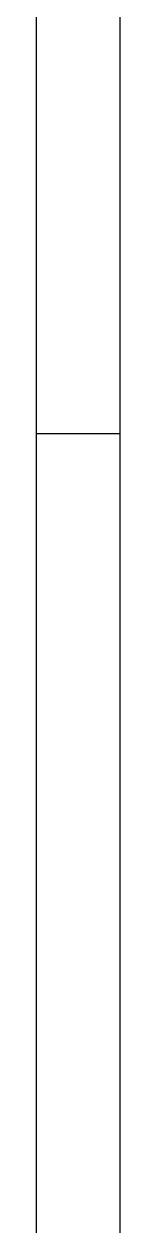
# Model space of a CAD drawing. Extents: x 19 to 519, y 6 to 365.
# Drawn here: x 512.5 to 518.8, y 189.2 to 278.5 of the extents above; entities that cross this region are included whole.
import ezdxf

# ---------------------------------------------------------------- set-up
doc = ezdxf.new("R2010")
doc.units = 0
doc.layers.add('119', color=190, linetype='CONTINUOUS')

msp = doc.modelspace()

# ---------------------------------------------------------------- linework, layer by layer
at = {"layer": '119'}
for p, q in [((512.5, 310.625), (512.5, 248.125)), ((518.75, 310.625), (518.75, 248.125)), ((512.5, 248.125), (512.5, 185.625)), ((512.5, 248.125), (518.75, 248.125)), ((518.75, 248.125), (518.75, 185.625))]:
    msp.add_line(p, q, dxfattribs=at)

doc.saveas('drawing.dxf')
